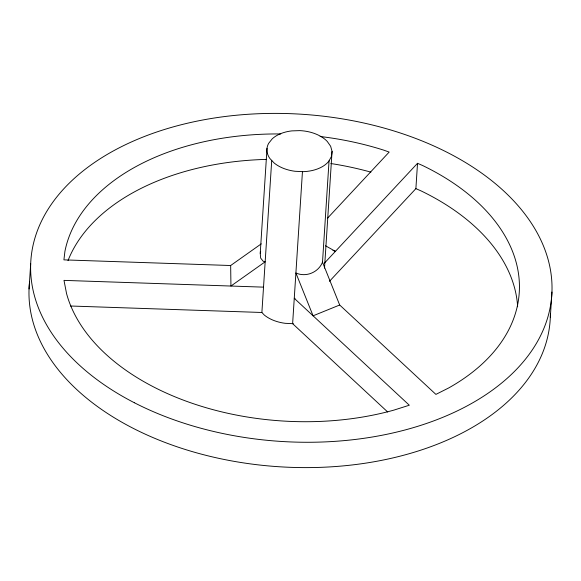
<?xml version="1.0" encoding="UTF-8"?>
<svg xmlns="http://www.w3.org/2000/svg" width="581" height="581" viewBox="0 0 581 581"><rect width="100%" height="100%" fill="white"/><g stroke="black" fill="none" stroke-linecap="round" stroke-linejoin="round"><path stroke-width="0.87" d="M29.05 288.968L30.691 263.629M261.254 243.86L230.664 265.517L230.94 286.041L265.161 261.806L263.208 261.261L260.658 258.087L260.237 253.207L267.02 148.308M293.354 323.697L285.184 323.312A32.63 20.488 3.7 0 1 264.311 315.055L261.886 312.484L271.719 160.443M302.454 171.62L292.621 323.668L387.723 412.023M324.3 263.273L417.521 163.297L422.656 165.541A228.406 143.434 3.7 0 1 448.634 387.985L435.903 394.397L339.682 305.003L313.079 315.81L295.896 272.983C305.998 277.544 318.417 272.453 322.506 262.176L329.057 160.814M324.51 268.117L332.063 151.365L330.633 146.252L327.248 141.437A32.63 20.488 3.7 0 0 299.927 130.623L291.807 130.892A32.63 20.488 3.7 0 0 272.22 138.844L268.647 143.333A32.63 20.488 3.7 0 0 269.853 158.468L274.145 163.007A32.63 20.488 3.7 0 0 295.017 171.272L303.188 171.656A32.63 20.488 3.7 0 0 328.824 161.242L331.446 156.471L332.063 151.365M329.449 281.335L415.887 188.636L417.521 163.297M550.309 317.371L551.95 292.032M260.237 253.207L260.666 251.631M327.437 218.282L389.168 152.077L383.743 150.145A228.406 143.434 3.7 0 0 320.109 136.491M230.664 265.517L63.917 259.867L64.912 251.413A228.406 143.434 3.7 0 1 280.768 133.957M263.527 287.145L63.99 280.383L66.561 293.608A228.406 143.434 3.7 0 0 393.903 410.113L409.315 405.218L294.262 298.322L294.995 298.358M70.512 306.005L261.886 312.484M332.913 250.36L335.419 251.348L325.549 245.799M415.887 188.636L421.014 190.88A228.406 143.434 3.7 0 1 517.642 306.783M322.506 262.176L339.682 305.003M550.389 313.798A261.036 163.922 3.7 0 1 280.463 466.833A261.036 163.922 3.7 0 1 29.573 281.836M67.999 260.629A228.406 143.434 3.7 0 1 266.635 159.39M330.865 163.53A228.406 143.434 3.7 0 1 370.889 172.143M134.327 402.727A261.036 163.922 3.7 0 0 550.069 308.024A261.036 163.922 3.7 0 0 189.559 122.744A261.036 163.922 3.7 0 0 134.327 402.727"/></g></svg>
